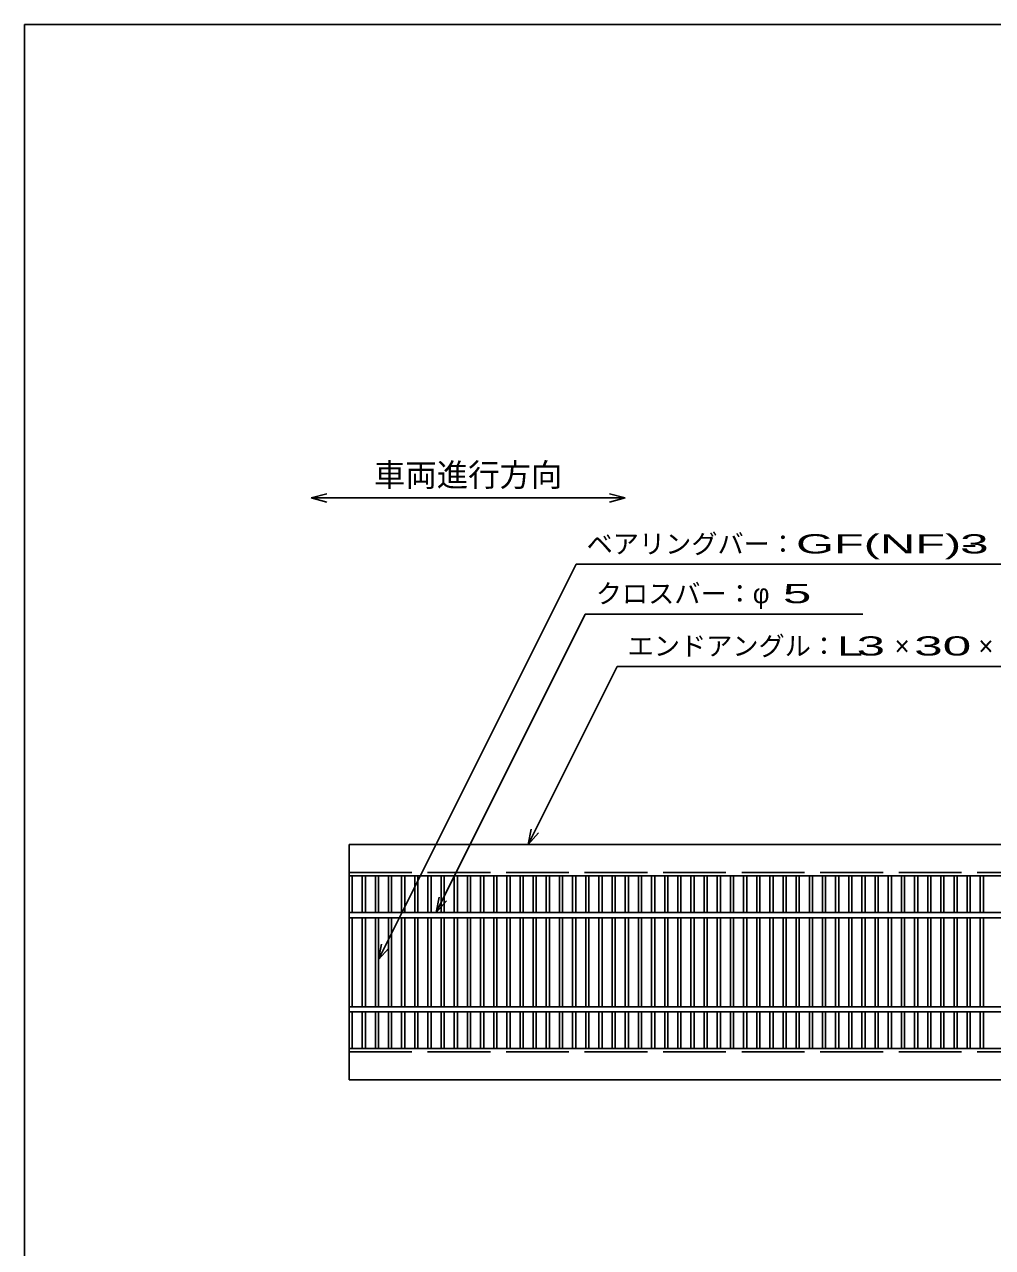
# Model space of a CAD drawing. Units: millimetres, scale not verified. Extents: x -1820 to 1731, y -1282 to 1054.
# Drawn here: x -1729 to -804, y -114 to 1054 of the extents above; entities that cross this region are included whole.
import ezdxf
from ezdxf.enums import TextEntityAlignment as Align

# ---------------------------------------------------------------- set-up
doc = ezdxf.new("R2010")
doc.units = ezdxf.units.MM
doc.header["$LTSCALE"] = 10
doc.linetypes.add('DASHED', pattern=[7.5, 6, -1.5])
for name, color, linetype, lineweight in [('0_2', 150, 'Continuous', 25), ('16', 3, 'Continuous', 25), ('22', 4, 'Continuous', 25)]:
    doc.layers.add(name, color=color, linetype=linetype, lineweight=lineweight)
doc.styles.add('ベクトル', font='')
doc.styles.get('ベクトル').set_extended_font_data('ベクトル')

msp = doc.modelspace()

# ---------------------------------------------------------------- linework, layer by layer
at = {"layer": '0_2'}
for p, q in [((-1729, -1146.5), (-1729, 1053.5)), ((-1729, 1053.5), (1731, 1053.5))]:
    msp.add_line(p, q, dxfattribs=at)
at = {"layer": '0_2', "color": 4}
for p, q in [((-1455.21, 601.33), (-1440.21, 605.33)), ((-1440.21, 597.33), (-1455.21, 601.33)), ((-1455.21, 601.33), (-1155.21, 601.33)), ((-1155.21, 601.33), (-1170.21, 605.33)), ((-1170.21, 597.33), (-1155.21, 601.33))]:
    msp.add_line(p, q, dxfattribs=at)
at = {"layer": '16'}
for p, q in [((-1419, 270.5), (-424, 270.5)), ((-1419, 240.5), (-1419, 270.5)), ((-424, 240.5), (-1419, 240.5)), ((-1419, 75.5), (-1419, 240.5)), ((-1419, 240.5), (-1416, 240.5)), ((-1416, 205.5), (-1416, 240.5)), ((-1406.44, 205.5), (-1406.44, 240.5)), ((-1406.44, 240.5), (-1403.44, 240.5)), ((-1403.44, 205.5), (-1403.44, 240.5)), ((-1393.88, 205.5), (-1393.88, 240.5)), ((-1393.88, 240.5), (-1390.88, 240.5)), ((-1390.88, 205.5), (-1390.88, 240.5)), ((-1381.32, 205.5), (-1381.32, 240.5)), ((-1381.32, 240.5), (-1378.32, 240.5)), ((-1378.32, 205.5), (-1378.32, 240.5)), ((-1368.76, 205.5), (-1368.76, 240.5)), ((-1368.76, 240.5), (-1365.76, 240.5)), ((-1365.76, 205.5), (-1365.76, 240.5)), ((-1356.2, 205.5), (-1356.2, 240.5)), ((-1356.2, 240.5), (-1353.2, 240.5)), ((-1353.2, 205.5), (-1353.2, 240.5)), ((-1343.64, 205.5), (-1343.64, 240.5)), ((-1343.64, 240.5), (-1340.64, 240.5)), ((-1340.64, 205.5), (-1340.64, 240.5)), ((-1331.08, 205.5), (-1331.08, 240.5)), ((-1331.08, 240.5), (-1328.08, 240.5)), ((-1328.08, 205.5), (-1328.08, 240.5)), ((-1318.52, 205.5), (-1318.52, 240.5)), ((-1318.52, 240.5), (-1315.52, 240.5)), ((-1315.52, 205.5), (-1315.52, 240.5)), ((-1305.96, 205.5), (-1305.96, 240.5)), ((-1305.96, 240.5), (-1302.96, 240.5)), ((-1302.96, 205.5), (-1302.96, 240.5)), ((-1293.4, 205.5), (-1293.4, 240.5)), ((-1293.4, 240.5), (-1290.4, 240.5)), ((-1290.4, 205.5), (-1290.4, 240.5)), ((-1280.84, 205.5), (-1280.84, 240.5)), ((-1280.84, 240.5), (-1277.84, 240.5)), ((-1277.84, 205.5), (-1277.84, 240.5)), ((-1268.28, 205.5), (-1268.28, 240.5)), ((-1268.28, 240.5), (-1265.28, 240.5)), ((-1265.28, 205.5), (-1265.28, 240.5)), ((-1255.72, 205.5), (-1255.72, 240.5)), ((-1255.72, 240.5), (-1252.72, 240.5)), ((-1252.72, 205.5), (-1252.72, 240.5)), ((-1243.16, 205.5), (-1243.16, 240.5)), ((-1243.16, 240.5), (-1240.16, 240.5)), ((-1240.16, 205.5), (-1240.16, 240.5)), ((-1230.6, 205.5), (-1230.6, 240.5)), ((-1230.6, 240.5), (-1227.6, 240.5)), ((-1227.6, 205.5), (-1227.6, 240.5)), ((-1218.04, 205.5), (-1218.04, 240.5)), ((-1218.04, 240.5), (-1215.04, 240.5)), ((-1215.04, 205.5), (-1215.04, 240.5)), ((-1205.48, 205.5), (-1205.48, 240.5)), ((-1205.48, 240.5), (-1202.48, 240.5)), ((-1202.48, 205.5), (-1202.48, 240.5)), ((-1192.92, 205.5), (-1192.92, 240.5)), ((-1192.92, 240.5), (-1189.92, 240.5)), ((-1189.92, 205.5), (-1189.92, 240.5)), ((-1180.36, 205.5), (-1180.36, 240.5)), ((-1180.36, 240.5), (-1177.36, 240.5)), ((-1177.36, 205.5), (-1177.36, 240.5)), ((-1167.8, 205.5), (-1167.8, 240.5)), ((-1167.8, 240.5), (-1164.8, 240.5)), ((-1164.8, 205.5), (-1164.8, 240.5)), ((-1155.24, 205.5), (-1155.24, 240.5)), ((-1155.24, 240.5), (-1152.24, 240.5)), ((-1152.24, 205.5), (-1152.24, 240.5)), ((-1142.68, 205.5), (-1142.68, 240.5)), ((-1142.68, 240.5), (-1139.68, 240.5)), ((-1139.68, 205.5), (-1139.68, 240.5)), ((-1130.12, 205.5), (-1130.12, 240.5)), ((-1130.12, 240.5), (-1127.12, 240.5)), ((-1127.12, 205.5), (-1127.12, 240.5)), ((-1117.56, 205.5), (-1117.56, 240.5)), ((-1117.56, 240.5), (-1114.56, 240.5)), ((-1114.56, 205.5), (-1114.56, 240.5)), ((-1105, 205.5), (-1105, 240.5)), ((-1105, 240.5), (-1102, 240.5)), ((-1102, 205.5), (-1102, 240.5)), ((-1092.44, 205.5), (-1092.44, 240.5)), ((-1092.44, 240.5), (-1089.44, 240.5)), ((-1089.44, 205.5), (-1089.44, 240.5)), ((-1079.88, 205.5), (-1079.88, 240.5)), ((-1079.88, 240.5), (-1076.88, 240.5)), ((-1076.88, 205.5), (-1076.88, 240.5)), ((-1067.32, 205.5), (-1067.32, 240.5)), ((-1067.32, 240.5), (-1064.32, 240.5)), ((-1064.32, 205.5), (-1064.32, 240.5)), ((-1054.76, 205.5), (-1054.76, 240.5)), ((-1054.76, 240.5), (-1051.76, 240.5)), ((-1051.76, 205.5), (-1051.76, 240.5)), ((-1042.2, 205.5), (-1042.2, 240.5)), ((-1042.2, 240.5), (-1039.2, 240.5)), ((-1039.2, 205.5), (-1039.2, 240.5)), ((-1029.64, 205.5), (-1029.64, 240.5)), ((-1029.64, 240.5), (-1026.64, 240.5)), ((-1026.64, 205.5), (-1026.64, 240.5)), ((-1017.08, 205.5), (-1017.08, 240.5)), ((-1017.08, 240.5), (-1014.08, 240.5)), ((-1014.08, 205.5), (-1014.08, 240.5)), ((-1004.52, 205.5), (-1004.52, 240.5)), ((-1004.52, 240.5), (-1001.52, 240.5)), ((-1001.52, 205.5), (-1001.52, 240.5)), ((-991.96, 205.5), (-991.96, 240.5)), ((-991.96, 240.5), (-988.96, 240.5)), ((-988.96, 205.5), (-988.96, 240.5)), ((-979.4, 205.5), (-979.4, 240.5)), ((-979.4, 240.5), (-976.4, 240.5)), ((-976.4, 205.5), (-976.4, 240.5)), ((-966.84, 205.5), (-966.84, 240.5)), ((-966.84, 240.5), (-963.84, 240.5)), ((-963.84, 205.5), (-963.84, 240.5)), ((-954.28, 205.5), (-954.28, 240.5)), ((-954.28, 240.5), (-951.28, 240.5)), ((-951.28, 205.5), (-951.28, 240.5)), ((-941.72, 205.5), (-941.72, 240.5)), ((-941.72, 240.5), (-938.72, 240.5)), ((-938.72, 205.5), (-938.72, 240.5)), ((-929.16, 205.5), (-929.16, 240.5)), ((-929.16, 240.5), (-926.16, 240.5)), ((-926.16, 205.5), (-926.16, 240.5)), ((-916.6, 205.5), (-916.6, 240.5)), ((-916.6, 240.5), (-913.6, 240.5)), ((-913.6, 205.5), (-913.6, 240.5)), ((-904.04, 205.5), (-904.04, 240.5)), ((-904.04, 240.5), (-901.04, 240.5)), ((-901.04, 205.5), (-901.04, 240.5)), ((-891.48, 205.5), (-891.48, 240.5)), ((-891.48, 240.5), (-888.48, 240.5)), ((-888.48, 205.5), (-888.48, 240.5)), ((-878.92, 205.5), (-878.92, 240.5)), ((-878.92, 240.5), (-875.92, 240.5)), ((-875.92, 205.5), (-875.92, 240.5)), ((-866.36, 205.5), (-866.36, 240.5)), ((-866.36, 240.5), (-863.36, 240.5)), ((-863.36, 205.5), (-863.36, 240.5)), ((-853.8, 205.5), (-853.8, 240.5)), ((-853.8, 240.5), (-850.8, 240.5)), ((-850.8, 205.5), (-850.8, 240.5)), ((-841.24, 205.5), (-841.24, 240.5)), ((-841.24, 240.5), (-838.24, 240.5)), ((-838.24, 205.5), (-838.24, 240.5)), ((-828.68, 205.5), (-828.68, 240.5)), ((-828.68, 240.5), (-825.68, 240.5)), ((-825.68, 205.5), (-825.68, 240.5)), ((-816.12, 205.5), (-816.12, 240.5)), ((-816.12, 240.5), (-813.12, 240.5)), ((-813.12, 205.5), (-813.12, 240.5)), ((-1419, 205.5), (-424, 205.5)), ((-1419, 200.5), (-1419, 205.5)), ((-424, 200.5), (-1419, 200.5)), ((-1416, 115.5), (-1416, 200.5)), ((-1406.44, 115.5), (-1406.44, 200.5)), ((-1403.44, 115.5), (-1403.44, 200.5)), ((-1393.88, 115.5), (-1393.88, 200.5)), ((-1390.88, 115.5), (-1390.88, 200.5)), ((-1381.32, 115.5), (-1381.32, 200.5)), ((-1378.32, 115.5), (-1378.32, 200.5)), ((-1368.76, 115.5), (-1368.76, 200.5)), ((-1365.76, 115.5), (-1365.76, 200.5)), ((-1356.2, 115.5), (-1356.2, 200.5)), ((-1353.2, 115.5), (-1353.2, 200.5)), ((-1343.64, 115.5), (-1343.64, 200.5)), ((-1340.64, 115.5), (-1340.64, 200.5)), ((-1331.08, 115.5), (-1331.08, 200.5)), ((-1328.08, 115.5), (-1328.08, 200.5)), ((-1318.52, 115.5), (-1318.52, 200.5)), ((-1315.52, 115.5), (-1315.52, 200.5)), ((-1305.96, 115.5), (-1305.96, 200.5)), ((-1302.96, 115.5), (-1302.96, 200.5)), ((-1293.4, 115.5), (-1293.4, 200.5)), ((-1290.4, 115.5), (-1290.4, 200.5)), ((-1280.84, 115.5), (-1280.84, 200.5)), ((-1277.84, 115.5), (-1277.84, 200.5)), ((-1268.28, 115.5), (-1268.28, 200.5)), ((-1265.28, 115.5), (-1265.28, 200.5)), ((-1255.72, 115.5), (-1255.72, 200.5)), ((-1252.72, 115.5), (-1252.72, 200.5)), ((-1243.16, 115.5), (-1243.16, 200.5)), ((-1240.16, 115.5), (-1240.16, 200.5)), ((-1230.6, 115.5), (-1230.6, 200.5)), ((-1227.6, 115.5), (-1227.6, 200.5)), ((-1218.04, 115.5), (-1218.04, 200.5)), ((-1215.04, 115.5), (-1215.04, 200.5)), ((-1205.48, 115.5), (-1205.48, 200.5)), ((-1202.48, 115.5), (-1202.48, 200.5)), ((-1192.92, 115.5), (-1192.92, 200.5)), ((-1189.92, 115.5), (-1189.92, 200.5)), ((-1180.36, 115.5), (-1180.36, 200.5)), ((-1177.36, 115.5), (-1177.36, 200.5)), ((-1167.8, 115.5), (-1167.8, 200.5)), ((-1164.8, 115.5), (-1164.8, 200.5)), ((-1155.24, 115.5), (-1155.24, 200.5)), ((-1152.24, 115.5), (-1152.24, 200.5)), ((-1142.68, 115.5), (-1142.68, 200.5)), ((-1139.68, 115.5), (-1139.68, 200.5)), ((-1130.12, 115.5), (-1130.12, 200.5)), ((-1127.12, 115.5), (-1127.12, 200.5)), ((-1117.56, 115.5), (-1117.56, 200.5)), ((-1114.56, 115.5), (-1114.56, 200.5)), ((-1105, 115.5), (-1105, 200.5)), ((-1102, 115.5), (-1102, 200.5)), ((-1092.44, 115.5), (-1092.44, 200.5)), ((-1089.44, 115.5), (-1089.44, 200.5)), ((-1079.88, 115.5), (-1079.88, 200.5)), ((-1076.88, 115.5), (-1076.88, 200.5)), ((-1067.32, 115.5), (-1067.32, 200.5)), ((-1064.32, 115.5), (-1064.32, 200.5)), ((-1054.76, 115.5), (-1054.76, 200.5)), ((-1051.76, 115.5), (-1051.76, 200.5)), ((-1042.2, 115.5), (-1042.2, 200.5)), ((-1039.2, 115.5), (-1039.2, 200.5)), ((-1029.64, 115.5), (-1029.64, 200.5)), ((-1026.64, 115.5), (-1026.64, 200.5)), ((-1017.08, 115.5), (-1017.08, 200.5)), ((-1014.08, 115.5), (-1014.08, 200.5)), ((-1004.52, 115.5), (-1004.52, 200.5)), ((-1001.52, 115.5), (-1001.52, 200.5)), ((-991.96, 115.5), (-991.96, 200.5)), ((-988.96, 115.5), (-988.96, 200.5)), ((-979.4, 115.5), (-979.4, 200.5)), ((-976.4, 115.5), (-976.4, 200.5)), ((-966.84, 115.5), (-966.84, 200.5)), ((-963.84, 115.5), (-963.84, 200.5)), ((-954.28, 115.5), (-954.28, 200.5)), ((-951.28, 115.5), (-951.28, 200.5)), ((-941.72, 115.5), (-941.72, 200.5)), ((-938.72, 115.5), (-938.72, 200.5)), ((-929.16, 115.5), (-929.16, 200.5)), ((-926.16, 115.5), (-926.16, 200.5)), ((-916.6, 115.5), (-916.6, 200.5)), ((-913.6, 115.5), (-913.6, 200.5)), ((-904.04, 115.5), (-904.04, 200.5)), ((-901.04, 115.5), (-901.04, 200.5)), ((-891.48, 115.5), (-891.48, 200.5)), ((-888.48, 115.5), (-888.48, 200.5)), ((-878.92, 115.5), (-878.92, 200.5)), ((-875.92, 115.5), (-875.92, 200.5)), ((-866.36, 115.5), (-866.36, 200.5)), ((-863.36, 115.5), (-863.36, 200.5)), ((-853.8, 115.5), (-853.8, 200.5)), ((-850.8, 115.5), (-850.8, 200.5)), ((-841.24, 115.5), (-841.24, 200.5)), ((-838.24, 115.5), (-838.24, 200.5)), ((-828.68, 115.5), (-828.68, 200.5)), ((-825.68, 115.5), (-825.68, 200.5)), ((-816.12, 115.5), (-816.12, 200.5)), ((-813.12, 115.5), (-813.12, 200.5)), ((-1419, 115.5), (-424, 115.5)), ((-1419, 110.5), (-1419, 115.5)), ((-1419, 110.5), (-424, 110.5)), ((-1416, 75.5), (-1416, 110.5)), ((-1406.44, 75.5), (-1406.44, 110.5)), ((-1403.44, 75.5), (-1403.44, 110.5)), ((-1393.88, 75.5), (-1393.88, 110.5)), ((-1390.88, 75.5), (-1390.88, 110.5)), ((-1381.32, 75.5), (-1381.32, 110.5)), ((-1378.32, 75.5), (-1378.32, 110.5)), ((-1368.76, 75.5), (-1368.76, 110.5)), ((-1365.76, 75.5), (-1365.76, 110.5)), ((-1356.2, 75.5), (-1356.2, 110.5)), ((-1353.2, 75.5), (-1353.2, 110.5)), ((-1343.64, 75.5), (-1343.64, 110.5)), ((-1340.64, 75.5), (-1340.64, 110.5)), ((-1331.08, 75.5), (-1331.08, 110.5)), ((-1328.08, 75.5), (-1328.08, 110.5)), ((-1318.52, 75.5), (-1318.52, 110.5)), ((-1315.52, 75.5), (-1315.52, 110.5)), ((-1305.96, 75.5), (-1305.96, 110.5)), ((-1302.96, 75.5), (-1302.96, 110.5)), ((-1293.4, 75.5), (-1293.4, 110.5)), ((-1290.4, 75.5), (-1290.4, 110.5)), ((-1280.84, 75.5), (-1280.84, 110.5)), ((-1277.84, 75.5), (-1277.84, 110.5)), ((-1268.28, 75.5), (-1268.28, 110.5)), ((-1265.28, 75.5), (-1265.28, 110.5)), ((-1255.72, 75.5), (-1255.72, 110.5)), ((-1252.72, 75.5), (-1252.72, 110.5)), ((-1243.16, 75.5), (-1243.16, 110.5)), ((-1240.16, 75.5), (-1240.16, 110.5)), ((-1230.6, 75.5), (-1230.6, 110.5)), ((-1227.6, 75.5), (-1227.6, 110.5)), ((-1218.04, 75.5), (-1218.04, 110.5)), ((-1215.04, 75.5), (-1215.04, 110.5)), ((-1205.48, 75.5), (-1205.48, 110.5)), ((-1202.48, 75.5), (-1202.48, 110.5)), ((-1192.92, 75.5), (-1192.92, 110.5)), ((-1189.92, 75.5), (-1189.92, 110.5)), ((-1180.36, 75.5), (-1180.36, 110.5)), ((-1177.36, 75.5), (-1177.36, 110.5)), ((-1167.8, 75.5), (-1167.8, 110.5)), ((-1164.8, 75.5), (-1164.8, 110.5)), ((-1155.24, 75.5), (-1155.24, 110.5)), ((-1152.24, 75.5), (-1152.24, 110.5)), ((-1142.68, 75.5), (-1142.68, 110.5)), ((-1139.68, 75.5), (-1139.68, 110.5)), ((-1130.12, 75.5), (-1130.12, 110.5)), ((-1127.12, 75.5), (-1127.12, 110.5)), ((-1117.56, 75.5), (-1117.56, 110.5)), ((-1114.56, 75.5), (-1114.56, 110.5)), ((-1105, 75.5), (-1105, 110.5)), ((-1102, 75.5), (-1102, 110.5)), ((-1092.44, 75.5), (-1092.44, 110.5)), ((-1089.44, 75.5), (-1089.44, 110.5)), ((-1079.88, 75.5), (-1079.88, 110.5)), ((-1076.88, 75.5), (-1076.88, 110.5)), ((-1067.32, 75.5), (-1067.32, 110.5)), ((-1064.32, 75.5), (-1064.32, 110.5)), ((-1054.76, 75.5), (-1054.76, 110.5)), ((-1051.76, 75.5), (-1051.76, 110.5)), ((-1042.2, 75.5), (-1042.2, 110.5)), ((-1039.2, 75.5), (-1039.2, 110.5)), ((-1029.64, 75.5), (-1029.64, 110.5)), ((-1026.64, 75.5), (-1026.64, 110.5)), ((-1017.08, 75.5), (-1017.08, 110.5)), ((-1014.08, 75.5), (-1014.08, 110.5)), ((-1004.52, 75.5), (-1004.52, 110.5)), ((-1001.52, 75.5), (-1001.52, 110.5)), ((-991.96, 75.5), (-991.96, 110.5)), ((-988.96, 75.5), (-988.96, 110.5)), ((-979.4, 75.5), (-979.4, 110.5)), ((-976.4, 75.5), (-976.4, 110.5)), ((-966.84, 75.5), (-966.84, 110.5)), ((-963.84, 75.5), (-963.84, 110.5)), ((-954.28, 75.5), (-954.28, 110.5)), ((-951.28, 75.5), (-951.28, 110.5)), ((-941.72, 75.5), (-941.72, 110.5)), ((-938.72, 75.5), (-938.72, 110.5)), ((-929.16, 75.5), (-929.16, 110.5)), ((-926.16, 75.5), (-926.16, 110.5)), ((-916.6, 75.5), (-916.6, 110.5)), ((-913.6, 75.5), (-913.6, 110.5)), ((-904.04, 75.5), (-904.04, 110.5)), ((-901.04, 75.5), (-901.04, 110.5)), ((-891.48, 75.5), (-891.48, 110.5)), ((-888.48, 75.5), (-888.48, 110.5)), ((-878.92, 75.5), (-878.92, 110.5)), ((-875.92, 75.5), (-875.92, 110.5)), ((-866.36, 75.5), (-866.36, 110.5)), ((-863.36, 75.5), (-863.36, 110.5)), ((-853.8, 75.5), (-853.8, 110.5)), ((-850.8, 75.5), (-850.8, 110.5)), ((-841.24, 75.5), (-841.24, 110.5)), ((-838.24, 75.5), (-838.24, 110.5)), ((-828.68, 75.5), (-828.68, 110.5)), ((-825.68, 75.5), (-825.68, 110.5)), ((-816.12, 75.5), (-816.12, 110.5)), ((-813.12, 75.5), (-813.12, 110.5)), ((-1419, 75.5), (-424, 75.5)), ((-1419, 45.5), (-1419, 75.5)), ((-1419, 75.5), (-1416, 75.5)), ((-1406.44, 75.5), (-1403.44, 75.5)), ((-1393.88, 75.5), (-1390.88, 75.5)), ((-1381.32, 75.5), (-1378.32, 75.5)), ((-1368.76, 75.5), (-1365.76, 75.5)), ((-1356.2, 75.5), (-1353.2, 75.5)), ((-1343.64, 75.5), (-1340.64, 75.5)), ((-1331.08, 75.5), (-1328.08, 75.5)), ((-1318.52, 75.5), (-1315.52, 75.5)), ((-1305.96, 75.5), (-1302.96, 75.5)), ((-1293.4, 75.5), (-1290.4, 75.5)), ((-1280.84, 75.5), (-1277.84, 75.5)), ((-1268.28, 75.5), (-1265.28, 75.5)), ((-1255.72, 75.5), (-1252.72, 75.5)), ((-1243.16, 75.5), (-1240.16, 75.5)), ((-1230.6, 75.5), (-1227.6, 75.5)), ((-1218.04, 75.5), (-1215.04, 75.5)), ((-1205.48, 75.5), (-1202.48, 75.5)), ((-1192.92, 75.5), (-1189.92, 75.5)), ((-1180.36, 75.5), (-1177.36, 75.5)), ((-1167.8, 75.5), (-1164.8, 75.5)), ((-1155.24, 75.5), (-1152.24, 75.5)), ((-1142.68, 75.5), (-1139.68, 75.5)), ((-1130.12, 75.5), (-1127.12, 75.5)), ((-1117.56, 75.5), (-1114.56, 75.5)), ((-1105, 75.5), (-1102, 75.5)), ((-1092.44, 75.5), (-1089.44, 75.5)), ((-1079.88, 75.5), (-1076.88, 75.5)), ((-1067.32, 75.5), (-1064.32, 75.5)), ((-1054.76, 75.5), (-1051.76, 75.5)), ((-1042.2, 75.5), (-1039.2, 75.5)), ((-1029.64, 75.5), (-1026.64, 75.5)), ((-1017.08, 75.5), (-1014.08, 75.5)), ((-1004.52, 75.5), (-1001.52, 75.5)), ((-991.96, 75.5), (-988.96, 75.5)), ((-979.4, 75.5), (-976.4, 75.5)), ((-966.84, 75.5), (-963.84, 75.5)), ((-954.28, 75.5), (-951.28, 75.5)), ((-941.72, 75.5), (-938.72, 75.5)), ((-929.16, 75.5), (-926.16, 75.5)), ((-916.6, 75.5), (-913.6, 75.5)), ((-904.04, 75.5), (-901.04, 75.5)), ((-891.48, 75.5), (-888.48, 75.5)), ((-878.92, 75.5), (-875.92, 75.5)), ((-866.36, 75.5), (-863.36, 75.5)), ((-853.8, 75.5), (-850.8, 75.5)), ((-841.24, 75.5), (-838.24, 75.5)), ((-828.68, 75.5), (-825.68, 75.5)), ((-816.12, 75.5), (-813.12, 75.5)), ((-424, 45.5), (-1419, 45.5))]:
    msp.add_line(p, q, dxfattribs=at)
at = {"layer": '16', "linetype": 'DASHED'}
for p, q in [((-1419, 243.5), (-424, 243.5)), ((-1419, 72.5), (-424, 72.5))]:
    msp.add_line(p, q, dxfattribs=at)
at = {"layer": '22'}
for p, q in [((-1390.88, 160.5), (-1202.13, 538)), ((-1202.13, 538), (-712.28, 538)), ((-1335.86, 205.5), (-1193.36, 490.5)), ((-1193.36, 490.5), (-928.36, 490.5)), ((-1247.94, 270.5), (-1162.94, 440.5)), ((-1162.94, 440.5), (-722.94, 440.5)), ((-1247.94, 270.5), (-1244.94, 285.1)), ((-1247.94, 270.5), (-1237.94, 281.5)), ((-1335.86, 205.5), (-1332.86, 220.1)), ((-1335.86, 205.5), (-1325.86, 216.5)), ((-1390.88, 160.5), (-1387.88, 175.1)), ((-1390.88, 160.5), (-1380.88, 171.5))]:
    msp.add_line(p, q, dxfattribs=at)

# ---------------------------------------------------------------- texts
at = {"layer": '0_2', "color": 2, "style": 'ベクトル'}
msp.add_text('車両進行方向', height=21.99, dxfattribs=at).set_placement((-1395.21, 623.33), align=Align.MIDDLE_LEFT)
at = {"layer": '22', "color": 2, "style": 'ベクトル'}
for s, p in [('ベアリングバー：', (-1192.13, 557.5)), ('クロスバー：', (-1183.36, 510)), ('φ', (-1033.36, 510)), ('エンドアングル：', (-1152.94, 460)), ('×', (-897.94, 460)), ('×', (-817.94, 460))]:
    msp.add_text(s, height=18.33, dxfattribs=at).set_placement(p, align=Align.MIDDLE_LEFT)
for s, width, p in [('GF(NF)-', 1.9, (-992.13, 557.5)), (' 3 ', 2, (-849.06, 557.5)), (' 5 ', 2, (-1018.36, 510)), ('L', 1.8, (-952.94, 460)), (' 3 ', 2, (-947.94, 460)), (' 30 ', 2, (-892.94, 460))]:
    msp.add_text(s, height=18.33, dxfattribs=dict(at, width=width)).set_placement(p, align=Align.MIDDLE_LEFT)

doc.saveas('drawing.dxf')
